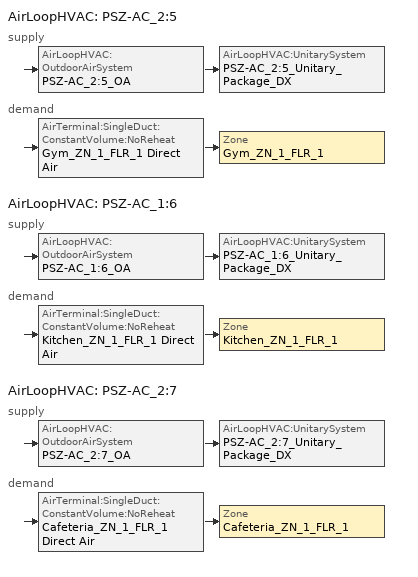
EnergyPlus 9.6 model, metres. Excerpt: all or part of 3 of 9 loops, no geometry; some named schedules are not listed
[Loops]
AirLoopHVAC 'PSZ-AC_2:5'
 supply: AirLoopHVAC:OutdoorAirSystem 'PSZ-AC_2:5_OA' > AirLoopHVAC:UnitarySystem 'PSZ-AC_2:5_Unitary_Package_DX'
 demand: AirTerminal:SingleDuct:ConstantVolume:NoReheat 'Gym_ZN_1_FLR_1 Direct Air' > Zone 'Gym_ZN_1_FLR_1'
AirLoopHVAC 'PSZ-AC_1:6'
 supply: AirLoopHVAC:OutdoorAirSystem 'PSZ-AC_1:6_OA' > AirLoopHVAC:UnitarySystem 'PSZ-AC_1:6_Unitary_Package_DX'
 demand: AirTerminal:SingleDuct:ConstantVolume:NoReheat 'Kitchen_ZN_1_FLR_1 Direct Air' > Zone 'Kitchen_ZN_1_FLR_1'
AirLoopHVAC 'PSZ-AC_2:7'
 supply: AirLoopHVAC:OutdoorAirSystem 'PSZ-AC_2:7_OA' > AirLoopHVAC:UnitarySystem 'PSZ-AC_2:7_Unitary_Package_DX'
 demand: AirTerminal:SingleDuct:ConstantVolume:NoReheat 'Cafeteria_ZN_1_FLR_1 Direct Air' > Zone 'Cafeteria_ZN_1_FLR_1'
[Sizing:Zone] Zone Cooling Design Supply Air Temperature Input Method=SupplyAirTemperature; Zone Cooling Design Supply Air Temperature {C}=12.8; Zone Heating Design Supply Air Temperature Input Method=SupplyAirTemperature; Zone Heating Design Supply Air Temperature {C}=40; Zone Cooling Design Supply Air Humidity Ratio {kgWater/kgDryAir}=0.007; Zone Heating Design Supply Air Humidity Ratio {kgWater/kgDryAir}=0.008; Cooling Design Air Flow Rate {m3/s}=0; Cooling Minimum Air Flow Fraction=0; Heating Design Air Flow Method=DesignDay; Heating Design Air Flow Rate {m3/s}=0; Account for Dedicated Outdoor Air System=No; Dedicated Outdoor Air System Control Strategy=NeutralSupplyAir; Dedicated Outdoor Air Low Setpoint Temperature for Design {C}=autosize; Dedicated Outdoor Air High Setpoint Temperature for Design {C}=autosize
Name | Design Specification Outdoor Air Object | Cooling Design Air Flow Method | Cooling Minimum Air Flow {m3/s}
Gym_ZN_1_FLR_1 | SZ DSOA Gym_ZN_1_FLR_1 | DesignDay | 0
Kitchen_ZN_1_FLR_1 | SZ DSOA Kitchen_ZN_1_FLR_1 | DesignDayWithLimit | 0.197746
Cafeteria_ZN_1_FLR_1 | SZ DSOA Cafeteria_ZN_1_FLR_1 | DesignDay | 0
[DesignSpecification:OutdoorAir]
Name | Outdoor Air Method | Outdoor Air Flow per Zone Floor Area {m3/s-m2} | Outdoor Air Flow per Zone {m3/s}
SZ DSOA Gym_ZN_1_FLR_1 | Flow/Area | 0.00152391
SZ DSOA Kitchen_ZN_1_FLR_1 | Maximum | 0.00117818 | 0.197746
SZ DSOA Cafeteria_ZN_1_FLR_1 | Flow/Area | 0.0047241
[Fan:ZoneExhaust] Availability Schedule=Kitchen_Exhaust_SCH
Name | Fan Total Efficiency | Pressure Rise {Pa} | Maximum Flow Rate {m3/s} | Balanced Exhaust Fraction Schedule
Kitchen_ZN_1_FLR_1 Exhaust Fan | 0.385 | 125 | 2.12376 | Kitchen Exhaust Fan Balanced Exhaust Fraction Schedule
Gym_ZN_1_FLR_1 Dummy Exhaust Fan | 1 | 0 | 0.544155
Cafeteria_ZN_1_FLR_1 Dummy Exhaust Fan | 1 | 0 | 1.38186
[Sizing:System] Type of Load to Size On=Sensible; Design Outdoor Air Flow Rate {m3/s}=AUTOSIZE; Central Heating Maximum System Air Flow Ratio=1; Preheat Design Temperature {C}=7; Preheat Design Humidity Ratio {kgWater/kgDryAir}=0.008; Precool Design Temperature {C}=12.8; Precool Design Humidity Ratio {kgWater/kgDryAir}=0.008; Central Cooling Design Supply Air Temperature {C}=12.8; Central Heating Design Supply Air Temperature {C}=40; Type of Zone Sum to Use=Coincident; 100% Outdoor Air in Cooling=No; 100% Outdoor Air in Heating=No; Central Cooling Design Supply Air Humidity Ratio {kgWater/kgDryAir}=0.007; Central Heating Design Supply Air Humidity Ratio {kgWater/kgDryAir}=0.008; Cooling Supply Air Flow Rate Method=DesignDay; Cooling Supply Air Flow Rate {m3/s}=0; Heating Supply Air Flow Rate Method=DesignDay; Heating Supply Air Flow Rate {m3/s}=0; System Outdoor Air Method=ZoneSum; Zone Maximum Outdoor Air Fraction=1; Cooling Design Capacity Method=CoolingDesignCapacity; Cooling Design Capacity {W}=autosize; Heating Design Capacity Method=HeatingDesignCapacity; Heating Design Capacity {W}=autosize; Central Cooling Capacity Control Method=OnOff
PSZ-AC_2:5; PSZ-AC_1:6; PSZ-AC_2:7
[ZoneControl:Thermostat] Control Type Schedule=Dual Zone Control Type Sched
Name | Zone or ZoneList | Control 1
Gym_ZN_1_FLR_1 Thermostat | Gym_ZN_1_FLR_1 | Gym_ZN_1_FLR_1 DualSPSched
Kitchen_ZN_1_FLR_1 Thermostat | Kitchen_ZN_1_FLR_1 | Kitchen_ZN_1_FLR_1 DualSPSched
Cafeteria_ZN_1_FLR_1 Thermostat | Cafeteria_ZN_1_FLR_1 | Cafeteria_ZN_1_FLR_1 DualSPSched
[ThermostatSetpoint:DualSetpoint] Heating Setpoint Temperature Schedule=HTGSETP_SCH_NO_OPTIMUM; Cooling Setpoint Temperature Schedule=CLGSETP_SCH_NO_OPTIMUM
Gym_ZN_1_FLR_1 DualSPSched; Kitchen_ZN_1_FLR_1 DualSPSched; Cafeteria_ZN_1_FLR_1 DualSPSched
[AirTerminal:SingleDuct:ConstantVolume:NoReheat] Availability Schedule=ALWAYS_ON; Maximum Air Flow Rate {m3/s}=AUTOSIZE
Gym_ZN_1_FLR_1 Direct Air; Kitchen_ZN_1_FLR_1 Direct Air; Cafeteria_ZN_1_FLR_1 Direct Air
[Zone equipment]
Gym_ZN_1_FLR_1: Gym_ZN_1_FLR_1 Dummy Exhaust Fan, Gym_ZN_1_FLR_1 Direct Air
Kitchen_ZN_1_FLR_1: Kitchen_ZN_1_FLR_1 Exhaust Fan, Kitchen_ZN_1_FLR_1 Direct Air
Cafeteria_ZN_1_FLR_1: Cafeteria_ZN_1_FLR_1 Dummy Exhaust Fan, Cafeteria_ZN_1_FLR_1 Direct Air
[Fan:SystemModel] Availability Schedule=HVACOperationSchd; Design Maximum Air Flow Rate {m3/s}=AUTOSIZE; Speed Control Method=Discrete; Electric Power Minimum Flow Rate Fraction=1; Design Pressure Rise {Pa}=622.5; Motor In Air Stream Fraction=1; Design Electric Power Consumption {W}=AUTOSIZE; Design Power Sizing Method=TotalEfficiencyAndPressure; Night Ventilation Mode Pressure Rise {Pa}=622.5
Name | Motor Efficiency | Fan Total Efficiency | Number of Speeds | Speed 1 Flow Fraction | Speed 1 Electric Power Fraction | Speed 2 Flow Fraction | Speed 2 Electric Power Fraction
PSZ-AC_2:5_addAQ_Unitary_Package_fan | 0.865 | 0.56225 | 1 | 1 | 1
PSZ-AC_1:6_addAQ_Unitary_Package_fan; PSZ-AC_2:7_addAQ_Unitary_Package_fan | 0.895 | 0.58175 | 2 | 0.66 | 0.4 | 1 | 1
[Coil:Cooling:DX:MultiSpeed] Availability Schedule=ALWAYS_ON; Condenser Type=AirCooled; Apply Part Load Fraction to Speeds Greater than 1=No; Apply Latent Degradation to Speeds Greater than 1=No; Maximum Outdoor Dry-Bulb Temperature for Crankcase Heater Operation {C}=10; Basin Heater Setpoint Temperature {C}=2; Fuel Type=Electricity; Number of Speeds=2; Speed 1 Rated Evaporator Fan Power Per Volume Flow Rate {W/(m3/s)}=0; Speed 1 Total Cooling Capacity Function of Temperature Curve=PSZ-AC_Unitary_PackagecoolCapFT; Speed 1 Total Cooling Capacity Function of Flow Fraction Curve=PSZ-AC_Unitary_PackagecoolFFF; Speed 1 Energy Input Ratio Function of Temperature Curve=PSZ-AC_Unitary_PackagecoolEIRFT; Speed 1 Energy Input Ratio Function of Flow Fraction Curve=PSZ-AC_Unitary_PackagecoolEIRFFF; Speed 1 Part Load Fraction Correlation Curve=PSZ-AC_Unitary_PackagecoolPLR; Speed 1 Rated Waste Heat Fraction of Power Input=0.2; Speed 1 Evaporative Condenser Effectiveness=0.9; Speed 2 Rated Evaporator Fan Power Per Volume Flow Rate {W/(m3/s)}=0; Speed 2 Total Cooling Capacity Function of Temperature Curve=PSZ-AC_Unitary_PackagecoolCapFT; Speed 2 Total Cooling Capacity Function of Flow Fraction Curve=PSZ-AC_Unitary_PackagecoolFFF; Speed 2 Energy Input Ratio Function of Temperature Curve=PSZ-AC_Unitary_PackagecoolEIRFT; Speed 2 Energy Input Ratio Function of Flow Fraction Curve=PSZ-AC_Unitary_PackagecoolEIRFFF; Speed 2 Part Load Fraction Correlation Curve=PSZ-AC_Unitary_PackagecoolPLR; Speed 2 Rated Waste Heat Fraction of Power Input=0.2; Speed 2 Evaporative Condenser Effectiveness=0.9
Name | Speed 1 Gross Rated Total Cooling Capacity {W} | Speed 1 Gross Rated Sensible Heat Ratio | Speed 1 Gross Rated Cooling COP {W/W} | Speed 1 Rated Air Flow Rate {m3/s} | Speed 2 Gross Rated Total Cooling Capacity {W} | Speed 2 Gross Rated Sensible Heat Ratio | Speed 2 Gross Rated Cooling COP {W/W} | Speed 2 Rated Air Flow Rate {m3/s}
PSZ-AC_2:5_Unitary_Package_CoolCoil | 9236.165 | 0.74198 | 4.11713 | 0.629267 | 18472.33 | 0.74198 | 4.11713 | 0.9439
PSZ-AC_1:6_Unitary_Package_CoolCoil | 13613.12 | 0.7578 | 3.79883 | 0.974633 | 27226.24 | 0.7578 | 3.79883 | 1.46195
PSZ-AC_2:7_Unitary_Package_CoolCoil | 17384.63 | 0.69148 | 3.79883 | 0.99206 | 34769.26 | 0.69148 | 3.79883 | 1.48809
[Coil:Heating:Fuel] Availability Schedule=ALWAYS_ON; Fuel Type=NaturalGas; Burner Efficiency=0.8; Nominal Capacity {W}=AUTOSIZE
PSZ-AC_2:5_Unitary_Package_HeatCoil; PSZ-AC_1:6_Unitary_Package_HeatCoil; PSZ-AC_2:7_Unitary_Package_HeatCoil
[AirLoopHVAC:UnitarySystem] Control Type=Load; Dehumidification Control Type=None; Availability Schedule=ALWAYS_ON; Fan Placement=BlowThrough; Supply Air Fan Operating Mode Schedule=HVACOperationSchd; DX Heating Coil Sizing Ratio=1; Use DOAS DX Cooling Coil=No; Minimum Supply Air Temperature {C}=2; Latent Load Control=SensibleOnlyLoadControl; Cooling Supply Air Flow Rate Method=SupplyAirFlowRate; Cooling Supply Air Flow Rate {m3/s}=AUTOSIZE; Heating Supply Air Flow Rate Method=SupplyAirFlowRate; Heating Supply Air Flow Rate {m3/s}=AUTOSIZE; No Load Supply Air Flow Rate Method=SupplyAirFlowRate; No Load Supply Air Flow Rate {m3/s}=AUTOSIZE; Maximum Supply Air Temperature {C}=AUTOSIZE
Name | Controlling Zone or Thermostat Location | Supply Fan | Heating Coil | Cooling Coil | Design Specification Multispeed Object
PSZ-AC_2:5_Unitary_Package_DX | Gym_ZN_1_FLR_1 | PSZ-AC_2:5_addAQ_Unitary_Package_fan | PSZ-AC_2:5_Unitary_Package_HeatCoil | PSZ-AC_2:5_Unitary_Package_CoolCoil | PSZ-AC_2:5_Unitary_Package_DX_Perf
PSZ-AC_1:6_Unitary_Package_DX | Kitchen_ZN_1_FLR_1 | PSZ-AC_1:6_addAQ_Unitary_Package_fan | PSZ-AC_1:6_Unitary_Package_HeatCoil | PSZ-AC_1:6_Unitary_Package_CoolCoil | PSZ-AC_1:6_Unitary_Package_DX_Perf
PSZ-AC_2:7_Unitary_Package_DX | Cafeteria_ZN_1_FLR_1 | PSZ-AC_2:7_addAQ_Unitary_Package_fan | PSZ-AC_2:7_Unitary_Package_HeatCoil | PSZ-AC_2:7_Unitary_Package_CoolCoil | PSZ-AC_2:7_Unitary_Package_DX_Perf
[UnitarySystemPerformance:Multispeed] Number of Speeds for Heating=2; Number of Speeds for Cooling=2; Single Mode Operation=No; Heating Speed 1 Supply Air Flow Ratio=1; Heating Speed 2 Supply Air Flow Ratio=1; Cooling Speed 2 Supply Air Flow Ratio=1
Name | No Load Supply Air Flow Rate Ratio | Cooling Speed 1 Supply Air Flow Ratio
PSZ-AC_2:5_Unitary_Package_DX_Perf | 1 | 1
PSZ-AC_1:6_Unitary_Package_DX_Perf; PSZ-AC_2:7_Unitary_Package_DX_Perf | 0.66 | 0.66
[Controller:OutdoorAir] Minimum Outdoor Air Flow Rate {m3/s}=AUTOSIZE; Maximum Outdoor Air Flow Rate {m3/s}=AUTOSIZE; Economizer Control Type=DifferentialDryBulb; Economizer Control Action Type=ModulateFlow; Lockout Type=LockoutWithHeating; Minimum Limit Type=FixedMinimum
Name | Minimum Outdoor Air Schedule
PSZ-AC_2:5_OA_Controller; PSZ-AC_2:7_OA_Controller | MinOA_MotorizedDamper_Sched
PSZ-AC_1:6_OA_Controller | Kitchen_Exhaust_SCH
[AirLoopHVAC] Design Supply Air Flow Rate {m3/s}=AUTOSIZE
PSZ-AC_2:5; PSZ-AC_1:6; PSZ-AC_2:7
[WaterHeater:Mixed]
SHW Booster Water Heater: Tank Volume {m3}=0.0227125; Setpoint Temperature Schedule=Booster Water Setpoint Temp Schedule; Deadband Temperature Difference {deltaC}=2; Maximum Temperature Limit {C}=82.2222; Heater Control Type=Cycle; Heater Maximum Capacity {W}=6000; Heater Minimum Capacity {W}=0; Heater Fuel Type=Electricity; Heater Thermal Efficiency=1; Off Cycle Parasitic Fuel Type=Electricity; Off Cycle Parasitic Heat Fraction to Tank=0; Ambient Temperature Indicator=Zone; Ambient Temperature Zone=KITCHEN_ZN_1_FLR_1; Off Cycle Loss Coefficient to Ambient Temperature {W/K}=1.05316; On Cycle Loss Coefficient to Ambient Temperature {W/K}=1.05316; Peak Use Flow Rate {m3/s}=6.30902e-05; Use Flow Rate Fraction Schedule=BLDG_SWH_SCH; Cold Water Supply Temperature Schedule=Booster Water Inlet Temp Schedule
[SetpointManager:SingleZone:Heating] Control Variable=Temperature; Minimum Supply Air Temperature {C}=10; Maximum Supply Air Temperature {C}=50
Name | Control Zone | Setpoint Node or NodeList
SupAirTemp MngrGym_ZN_1_FLR_1 - Htg | Gym_ZN_1_FLR_1 | PSZ-AC_2:5_Unitary_PackageCoolCoil air inlet
SupAirTemp MngrKitchen_ZN_1_FLR_1 - Htg | Kitchen_ZN_1_FLR_1 | PSZ-AC_1:6_Unitary_PackageCoolCoil air inlet
SupAirTemp MngrCafeteria_ZN_1_FLR_1 - Htg | Cafeteria_ZN_1_FLR_1 | PSZ-AC_2:7_Unitary_PackageCoolCoil air inlet
[SetpointManager:SingleZone:Cooling] Control Variable=Temperature; Minimum Supply Air Temperature {C}=10; Maximum Supply Air Temperature {C}=99
Name | Control Zone | Setpoint Node or NodeList
SupAirTemp MngrGym_ZN_1_FLR_1 - Clg | Gym_ZN_1_FLR_1 | PSZ-AC_2:5 Supply Equipment Outlet Node
SupAirTemp MngrKitchen_ZN_1_FLR_1 - Clg | Kitchen_ZN_1_FLR_1 | PSZ-AC_1:6 Supply Equipment Outlet Node
SupAirTemp MngrCafeteria_ZN_1_FLR_1 - Clg | Cafeteria_ZN_1_FLR_1 | PSZ-AC_2:7 Supply Equipment Outlet Node
[SetpointManager:MixedAir] Control Variable=Temperature
Name | Setpoint Node or NodeList
PSZ-AC_2:5_OAMixed Air Temp Manager | PSZ-AC_2:5_OA-PSZ-AC_2:5_Unitary_PackageNode
PSZ-AC_1:6_OAMixed Air Temp Manager | PSZ-AC_1:6_OA-PSZ-AC_1:6_Unitary_PackageNode
PSZ-AC_2:7_OAMixed Air Temp Manager | PSZ-AC_2:7_OA-PSZ-AC_2:7_Unitary_PackageNode
[Refrigeration:Case] Availability Schedule=ALWAYS_ON; Zone=Kitchen_ZN_1_FLR_1; Rated Ambient Temperature {C}=23.88; Rated Ambient Relative Humidity {percent}=55; Rated Total Cooling Capacity per Unit Length {W/m}=734; Case Length {m}=3.66; Latent Case Credit Curve Type=CaseTemperatureMethod; Standard Case Lighting Power per Unit Length {W/m}=33; Case Lighting Schedule=walkin_occ_lght_sch; Fraction of Lighting Energy to Case=1; Case Anti-Sweat Heater Power per Unit Length {W/m}=0; Minimum Anti-Sweat Heater Power per Unit Length {W/m}=0; Anti-Sweat Heater Control Type=None; Humidity at Zero Anti-Sweat Heater Energy {percent}=0; Case Height {m}=0; Defrost Energy Correction Curve Type=None
Name | Rated Latent Heat Ratio | Rated Runtime Fraction | Case Operating Temperature {C} | Latent Case Credit Curve | Standard Case Fan Power per Unit Length {W/m} | Operating Case Fan Power per Unit Length {W/m} | Fraction of Anti-Sweat Heater Energy to Case | Case Defrost Power per Unit Length {W/m} | Case Defrost Type | Case Defrost Schedule | Case Defrost Drip-Down Schedule | Under Case HVAC Return Air Fraction | Refrigerated Case Restocking Schedule | Case Credit Fraction Schedule
Kitchen_ZN_1_FLR_1_Case:1_WALKINFREEZER | 0.1 | 0.4 | -23 | Kitchen_ZN_1_FLR_1_Case:1_WALKINFREEZERSingleShelfHorizontal_LatentEnergyMult | 19.5143 | 19.5143 | 0 | 547 | ELECTRIC | Kitchen_ZN_1_FLR_1_Case:1_WALKINFREEZER_CaseDefrost2aDaySched | Kitchen_ZN_1_FLR_1_Case:1_WALKINFREEZER_CaseDripDown2aDaySched | 0 | Kitchen_ZN_1_FLR_1_Case:1_WALKINFREEZER_WalkInStockingSched | Kitchen_ZN_1_FLR_1_Case:1_WALKINFREEZER_CaseCreditReduxSched
Kitchen_ZN_1_FLR_1_Case:2_SELFCONTAINEDDISPLAYCASE | 0.08 | 0.85 | 2 | Kitchen_ZN_1_FLR_1_Case:2_SELFCONTAINEDDISPLAYCASEMultiShelfVertical_LatentEnergyMult | 15.7143 | 15.7143 | 0.2 | 0 | NONE |  |  | 0.05 | Kitchen_ZN_1_FLR_1_Case:2_SELFCONTAINEDDISPLAYCASE_CaseStockingSched
[Refrigeration:CaseAndWalkInList]
Name | Case or WalkIn 1
RACK1CaseList | Kitchen_ZN_1_FLR_1_Case:1_WALKINFREEZER
RACK2CaseList | Kitchen_ZN_1_FLR_1_Case:2_SELFCONTAINEDDISPLAYCASE
[EnergyManagementSystem:Sensor]
Name | Output:Variable or Output:Meter Index Key | Output:Variable or Output:Meter
Gym_ZN_1_FLR_1_LSr | Gym_ZN_1_FLR_1 | Zone Lights Electricity Rate
Gym_ZN_1_FLR_1_OSr | Gym_ZN_1_FLR_1 | People Occupant Count
Kitchen_ZN_1_FLR_1_LSr | Kitchen_ZN_1_FLR_1 | Zone Lights Electricity Rate
Kitchen_ZN_1_FLR_1_OSr | Kitchen_ZN_1_FLR_1 | People Occupant Count
Cafeteria_ZN_1_FLR_1_LSr | Cafeteria_ZN_1_FLR_1 | Zone Lights Electricity Rate
Cafeteria_ZN_1_FLR_1_OSr | Cafeteria_ZN_1_FLR_1 | People Occupant Count
[EnergyManagementSystem:InternalVariable] Internal Data Type=Zone Floor Area
Name | Internal Data Index Key
Gym_ZN_1_FLR_1_Area | Gym_ZN_1_FLR_1
Kitchen_ZN_1_FLR_1_Area | Kitchen_ZN_1_FLR_1
Cafeteria_ZN_1_FLR_1_Area | Cafeteria_ZN_1_FLR_1
[Schedule:Compact]
walkin_occ_lght_SCH: Through: 6/30, For: Weekdays, Until: 7:00, 0.1773, Until: 21:00, 0.468, Until: 24:00, 0.1773, For: SummerDesignDay, Until: 24:00, 1, For: WinterDesignDay, Until: 24:00, 0, For: WeekEnds Holidays AllOtherDays, Until: 24:00, 0.1773, Through: 9/1, For: Weekdays, Until: 8:00, 0.1773, Until: 20:00, 0.26, Until: 24:00, 0.1773, For: SummerDesignDay, Until: 24:00, 1, For: WinterDesignDay, Until: 24:00, 0, For: WeekEnds Holidays AllOtherDays, Until: 24:00, 0.1773, Through: 12/31, For: Weekdays, Until: 7:00, 0.1773, Until: 21:00, 0.468, Until: 24:00, 0.1773, For: SummerDesignDay, Until: 24:00, 1, For: WinterDesignDay, Until: 24:00, 0, For: WeekEnds Holidays AllOtherDays, Until: 24:00, 0.1773
Booster Water Inlet Temp Schedule: THROUGH: 12/31, FOR: AllDays, UNTIL: 24:00, 60
Booster Water Setpoint Temp Schedule: THROUGH: 12/31, FOR: AllDays, UNTIL: 24:00, 82.22
BLDG_SWH_SCH: Through: 6/15, For: SummerDesignDay, Until: 07:00, 0.05, Until: 08:00, 0.1, Until: 09:00, 0.34, Until: 10:00, 0.6, Until: 11:00, 0.63, Until: 12:00, 0.72, Until: 13:00, 0.79, Until: 14:00, 0.83, Until: 15:00, 0.61, Until: 16:00, 0.65, Until: 18:00, 0.1, Until: 19:00, 0.19, Until: 20:00, 0.25, Until: 22:00, 0.22, Until: 23:00, 0.12, Until: 24:00, 0.09, For: Weekdays, Until: 07:00, 0, Until: 08:00, 0, Until: 09:00, 0.34, Until: 10:00, 0.6, Until: 11:00, 0.63, Until: 12:00, 0.72, Until: 13:00, 0.79, Until: 14:00, 0.83, Until: 15:00, 0.61, Until: 16:00, 0.65, Until: 18:00, 0.1, Until: 19:00, 0.19, Until: 20:00, 0.25, Until: 22:00, 0, Until: 23:00, 0, Until: 24:00, 0, For: WinterDesignDay, Until: 09:00, 0.03, Until: 13:00, 0.05, Until: 24:00, 0.03, For: Saturday, Until: 09:00, 0, Until: 13:00, 0, Until: 24:00, 0, For: Sunday Holidays AllOtherDays, Until: 08:00, 0, Until: 14:00, 0, Until: 24:00, 0, Through: 9/15, For: SummerDesignDay, Until: 07:00, 0.05, Until: 18:00, 0.1, Until: 19:00, 0.19, Until: 20:00, 0.25, Until: 22:00, 0.22, Until: 23:00, 0.12, Until: 24:00, 0.09, For: Weekdays, Until: 08:00, 0, Until: 18:00, 0.1, Until: 19:00, 0.19, Until: 20:00, 0.25, Until: 22:00, 0, Until: 23:00, 0, Until: 24:00, 0, For: WinterDesignDay, Until: 09:00, 0.03, Until: 13:00, 0.05, Until: 24:00, 0.03, For: Saturday, Until: 09:00, 0, Until: 13:00, 0, Until: 24:00, 0, For: Sunday Holidays AllOtherDays, Until: 08:00, 0, Until: 14:00, 0, Until: 24:00, 0, Through: 12/31, For: SummerDesignDay, Until: 07:00, 0.05, Until: 08:00, 0.1, Until: 09:00, 0.34, Until: 10:00, 0.6, Until: 11:00, 0.63, Until: 12:00, 0.72, Until: 13:00, 0.79, Until: 14:00, 0.83, Until: 15:00, 0.61, Until: 16:00, 0.65, Until: 18:00, 0.1, Until: 19:00, 0.19, Until: 20:00, 0.25, Until: 22:00, 0.22, Until: 23:00, 0.12, Until: 24:00, 0.09, For: Weekdays, Until: 07:00, 0, Until: 08:00, 0, Until: 09:00, 0.34, Until: 10:00, 0.6, Until: 11:00, 0.63, Until: 12:00, 0.72, Until: 13:00, 0.79, Until: 14:00, 0.83, Until: 15:00, 0.61, Until: 16:00, 0.65, Until: 18:00, 0.1, Until: 19:00, 0.19, Until: 20:00, 0.25, Until: 22:00, 0, Until: 23:00, 0, Until: 24:00, 0, For: WinterDesignDay, Until: 09:00, 0.03, Until: 13:00, 0.05, Until: 24:00, 0.03, For: Saturday, Until: 09:00, 0, Until: 13:00, 0, Until: 24:00, 0, For: Sunday Holidays AllOtherDays, Until: 08:00, 0, Until: 14:00, 0, Until: 24:00, 0
ALWAYS_ON: Through: 12/31, For: AllDays, Until: 24:00, 1
Dual Zone Control Type Sched: Through: 12/31, For: AllDays, Until: 24:00, 4
Kitchen_Exhaust_SCH: Through: 6/30, For: Weekdays SummerDesignDay WinterDesignDay, Until: 08:00, 0, Until: 17:00, 1, Until: 24:00, 0, For: WeekEnds  Holidays AllOtherDays, Until: 24:00, 0, Through: 9/1, For: Weekdays SummerDesignDay WinterDesignDay, Until: 08:00, 0, Until: 17:00, 1, Until: 21:00, 1, Until: 24:00, 0, For: WeekEnds Holidays AllOtherDays, Until: 24:00, 0, Through: 12/31, For: Weekdays SummerDesignDay WinterDesignDay, Until: 08:00, 0, Until: 16:00, 1, Until: 21:00, 1, Until: 24:00, 0, For: WeekEnds Holidays AllOtherDays, Until: 24:00, 0
HVACOperationSchd: Through: 12/31, For: Weekdays SummerDesignDay WinterDesignDay, Until: 07:00, 0, Until: 21:00, 1, Until: 24:00, 0, For: WeekEnds Holidays AllOtherDays, Until: 24:00, 0
MinOA_MotorizedDamper_Sched: Through: 12/31, For: Weekdays SummerDesignDay WinterDesignDay, Until: 08:00, 0, Until: 21:00, 1, Until: 24:00, 0, For: WeekEnds Holidays AllOtherDays, Until: 24:00, 0
Kitchen_ZN_1_FLR_1_Case:1_WALKINFREEZER_CaseDefrost2aDaySched: Through: 12/31, For:AllDays, Interpolate:Average, Until: 11:00, 0, Until: 11:20, 1, Until: 23:00, 0, Until: 23:20, 1, Until: 24:00, 0
Kitchen_ZN_1_FLR_1_Case:1_WALKINFREEZER_CaseDripDown2aDaySched: Through: 12/31, For:AllDays, Interpolate:Average, Until: 11:00, 0, Until: 11:30, 1, Until: 23:00, 0, Until: 23:30, 1, Until: 24:00, 0
Kitchen_ZN_1_FLR_1_Case:1_WALKINFREEZER_WalkInStockingSched: Through: 12/31, For: Tuesday Friday, Until: 4:00, 0, Until: 5:00, 725, Until: 6:00, 417, Until: 7:00, 290, Until: 24:00, 0, For: AllOtherDays, Until: 4:00, 0, Until: 5:00, 125, Until: 6:00, 117, Until: 7:00, 90, Until: 19:00, 0, Until: 20:00, 125, Until: 21:00, 117, Until: 22:00, 90, Until: 24:00, 0
Kitchen_ZN_1_FLR_1_Case:1_WALKINFREEZER_CaseCreditReduxSched: Through: 12/31, For:AllDays, Interpolate:No, Until: 7:00, 0.2, Until: 21:00, 0.4, Until: 24:00, 0.2
Kitchen Exhaust Fan Balanced Exhaust Fraction Schedule: Through: 6/30, For: Weekdays SummerDesignDay WinterDesignDay, Until: 08:00, 0, Until: 17:00, 0.906889, Until: 24:00, 0, For: WeekEnds  Holidays AllOtherDays, Until: 24:00, 0, Through: 9/1, For: Weekdays SummerDesignDay WinterDesignDay, Until: 08:00, 0, Until: 17:00, 0.906889, Until: 21:00, 0.906889, Until: 24:00, 0, For: WeekEnds Holidays AllOtherDays, Until: 24:00, 0, Through: 12/31, For: Weekdays SummerDesignDay WinterDesignDay, Until: 08:00, 0, Until: 16:00, 0.906889, Until: 21:00, 0.906889, Until: 24:00, 0, For: WeekEnds Holidays AllOtherDays, Until: 24:00, 0
[Curve:Quadratic]
Name | Coefficient1 Constant | Coefficient2 x | Coefficient3 x**2 | Minimum Value of x | Maximum Value of x
PSZ-AC_Unitary_PackagecoolFFF | 0.8 | 0.2 | 0 | 0.5 | 1.5
PSZ-AC_Unitary_PackagecoolEIRFFF | 1.156 | -0.1816 | 0.0256 | 0.5 | 1.5
PSZ-AC_Unitary_PackagecoolPLR | 0.75 | 0.25 | 0 | 0 | 1
[Curve:Cubic] Minimum Value of x=-35; Maximum Value of x=20
Name | Coefficient1 Constant | Coefficient2 x | Coefficient3 x**2 | Coefficient4 x**3
Kitchen_ZN_1_FLR_1_Case:1_WALKINFREEZERSingleShelfHorizontal_LatentEnergyMult | 0.0236 | 0.0006 | 0 | 0
Kitchen_ZN_1_FLR_1_Case:2_SELFCONTAINEDDISPLAYCASEMultiShelfVertical_LatentEnergyMult | 0.0265263 | 0.00107803 | 6.02558e-05 | 1.23732e-06
[Curve:Biquadratic] Minimum Value of x=12.77778; Maximum Value of x=23.88889; Minimum Value of y=21.11111; Maximum Value of y=46.11111
Name | Coefficient1 Constant | Coefficient2 x | Coefficient3 x**2 | Coefficient4 y | Coefficient5 y**2 | Coefficient6 x*y
PSZ-AC_Unitary_PackagecoolCapFT | 0.766956 | 0.0107756 | -4.14703e-05 | 0.00134961 | -0.000261144 | 0.000457488
PSZ-AC_Unitary_PackagecoolEIRFT | 0.297145 | 0.0430933 | -0.000748766 | 0.00597727 | 0.000482112 | -0.000956448
